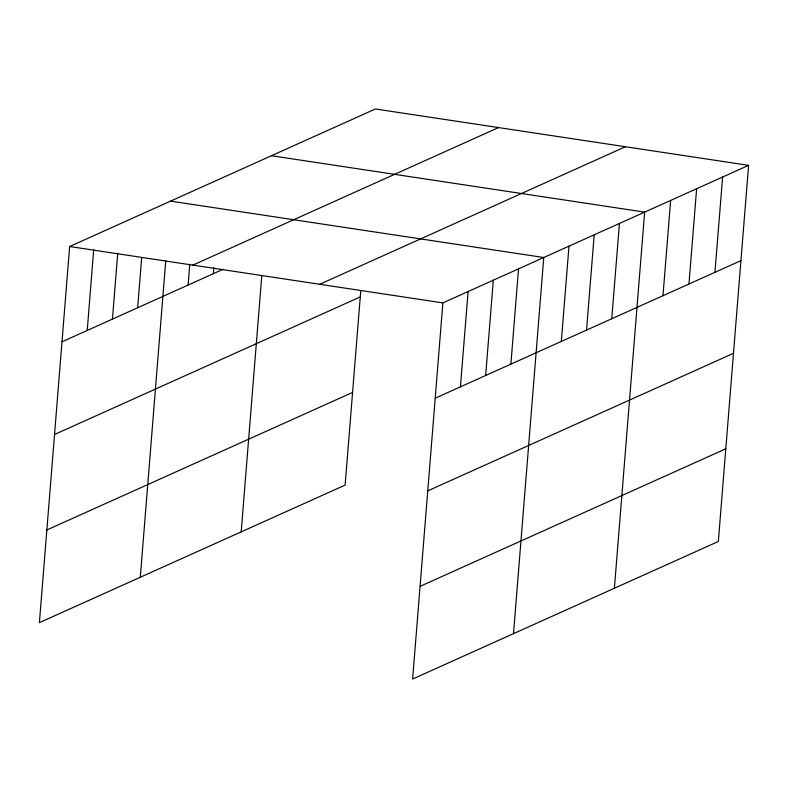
<?xml version="1.0" encoding="UTF-8"?>
<svg xmlns="http://www.w3.org/2000/svg" width="788" height="788" viewBox="0 0 788 788"><rect width="100%" height="100%" fill="white"/><g stroke="black" fill="none" stroke-linecap="round" stroke-linejoin="round"><path stroke-width="1.18" d="M748.6 165.352L442.876 302.897L412.616 679.029L718.341 541.484L748.6 165.352L375.384 108.971L69.659 246.516L39.4 622.648L345.124 485.103L360.756 290.831M87.222 330.448L93.703 249.826M112.438 319.101L117.747 253.135M137.664 307.753L141.692 257.666M140.294 577.259L165.736 260.986M188.105 285.059L189.78 264.295M213.331 273.712L213.824 267.605M241.177 531.87L261.813 275.406M460.428 386.839L468.102 291.55M485.654 375.482L493.318 280.203M510.88 364.135L518.543 268.856M513.5 633.641L543.769 257.509L170.553 201.127M561.322 341.44L568.985 246.161M586.538 330.093L594.211 234.814M611.764 318.746L619.427 223.467M614.394 588.252L644.653 212.12L271.436 155.728M662.974 295.707L670.637 200.428M688.958 284.015L696.631 188.736M714.943 272.323L722.616 177.044M192.824 265.123L498.548 127.577M61.996 341.795L223.201 269.269M319.711 284.291L625.436 146.745M54.539 434.474L360.264 296.928M46.856 529.969L352.581 392.424M435.212 398.186L740.937 260.631M427.756 490.865L733.48 353.32M420.073 586.351L725.797 448.805M69.659 246.516L442.876 302.897"/></g></svg>
